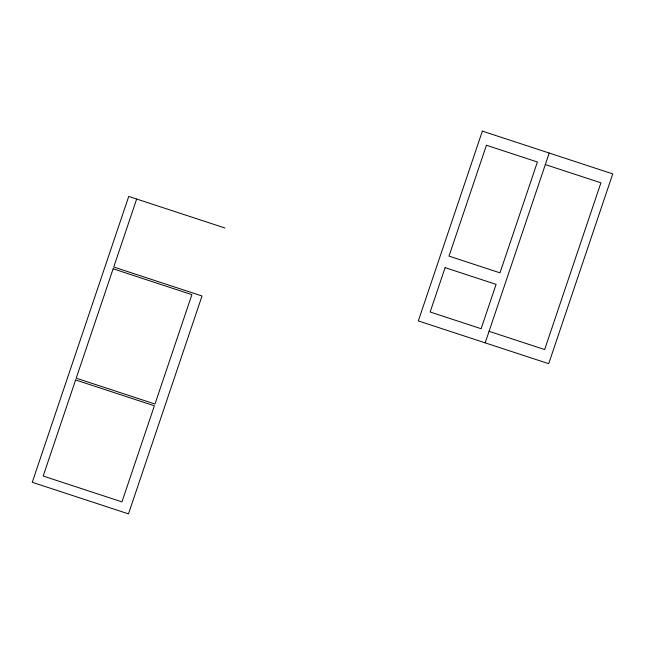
<?xml version="1.0" encoding="UTF-8"?>
<svg xmlns="http://www.w3.org/2000/svg" width="645" height="645" viewBox="0 0 645 645"><rect width="100%" height="100%" fill="white"/><g stroke="black" fill="none" stroke-linecap="round" stroke-linejoin="round"><path stroke-width="0.97" d="M136.675 199.031L113.73 267.03L202.022 295.999L128.484 513.88L32.25 482.299L128.742 196.427L224.976 228.008M485.169 342.85L549.226 153.059M545.339 164.588L600.922 182.825L544.638 349.558L489.063 331.32M75.61 379.961L43.183 476.034L121.945 501.883L154.381 405.802L75.61 379.961M113.133 268.804L76.215 378.188L154.977 404.028L191.896 294.644L113.133 268.804M482.371 131.12L418.315 320.92L548.693 363.691L612.75 173.9L482.371 131.12M445.115 267.651L430.142 311.995L481.122 328.716L496.086 284.372L445.115 267.651M486.427 145.254L449.001 256.121L499.98 272.843L537.398 161.984L486.427 145.254"/></g></svg>
